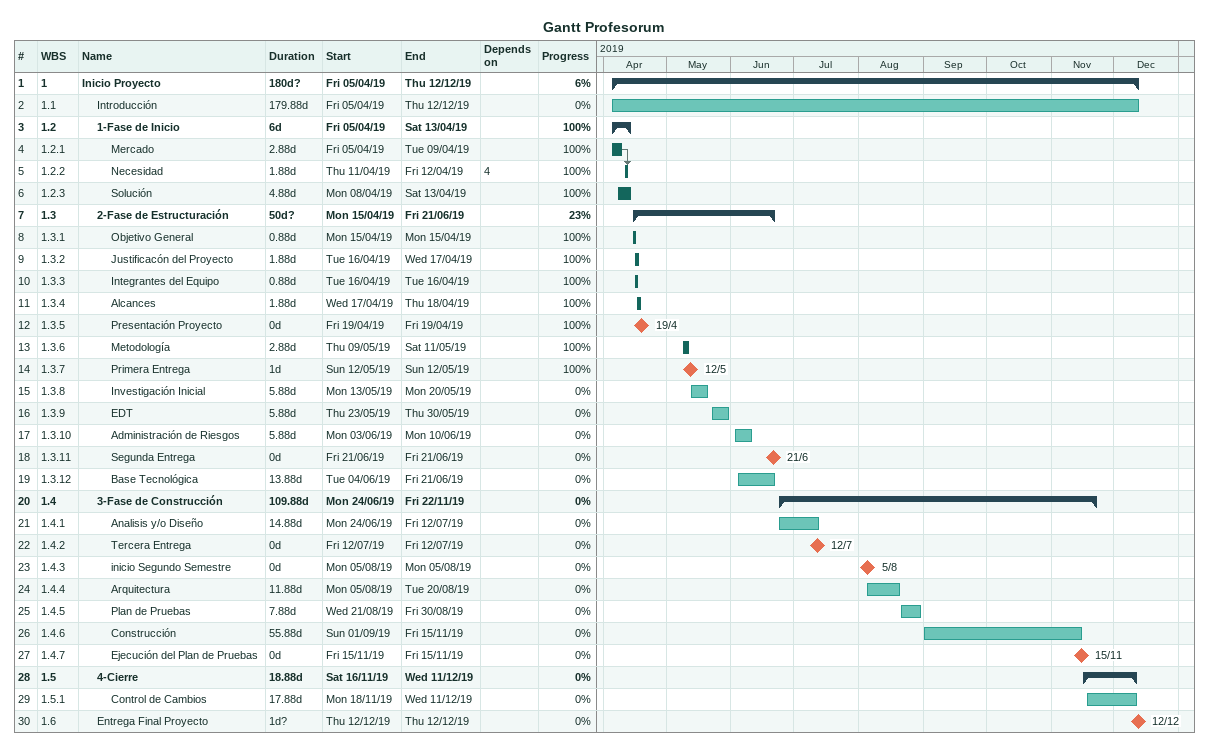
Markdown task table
Gantt Profesorum

| ID | WBS | Task | Duration | Start | Finish | Predecessors | % complete |
|---|---|---|---|---|---|---|---|
| 1 | 1 | **Inicio Proyecto** | 180d? | 2019-04-05 | 2019-12-12 |  | 6 |
| 2 | 1.1 | Introducción | 179.88d | 2019-04-05 | 2019-12-12 |  | 0 |
| 3 | 1.2 | **1-Fase de Inicio** | 6d | 2019-04-05 | 2019-04-13 |  | 100 |
| 4 | 1.2.1 | Mercado | 2.88d | 2019-04-05 | 2019-04-09 |  | 100 |
| 5 | 1.2.2 | Necesidad | 1.88d | 2019-04-11 | 2019-04-12 | 4 | 100 |
| 6 | 1.2.3 | Solución | 4.88d | 2019-04-08 | 2019-04-13 |  | 100 |
| 7 | 1.3 | **2-Fase de Estructuración** | 50d? | 2019-04-15 | 2019-06-21 |  | 23 |
| 8 | 1.3.1 | Objetivo General | 0.88d | 2019-04-15 | 2019-04-15 |  | 100 |
| 9 | 1.3.2 | Justificacón del Proyecto | 1.88d | 2019-04-16 | 2019-04-17 |  | 100 |
| 10 | 1.3.3 | Integrantes del Equipo | 0.88d | 2019-04-16 | 2019-04-16 |  | 100 |
| 11 | 1.3.4 | Alcances | 1.88d | 2019-04-17 | 2019-04-18 |  | 100 |
| 12 | 1.3.5 | Presentación Proyecto | 0d | 2019-04-19 | 2019-04-19 |  | 100 |
| 13 | 1.3.6 | Metodología | 2.88d | 2019-05-09 | 2019-05-11 |  | 100 |
| 14 | 1.3.7 | Primera Entrega | 1d | 2019-05-12 | 2019-05-12 |  | 100 |
| 15 | 1.3.8 | Investigación Inicial | 5.88d | 2019-05-13 | 2019-05-20 |  | 0 |
| 16 | 1.3.9 | EDT | 5.88d | 2019-05-23 | 2019-05-30 |  | 0 |
| 17 | 1.3.10 | Administración de Riesgos | 5.88d | 2019-06-03 | 2019-06-10 |  | 0 |
| 18 | 1.3.11 | Segunda Entrega | 0d | 2019-06-21 | 2019-06-21 |  | 0 |
| 19 | 1.3.12 | Base Tecnológica | 13.88d | 2019-06-04 | 2019-06-21 |  | 0 |
| 20 | 1.4 | **3-Fase de Construcción** | 109.88d | 2019-06-24 | 2019-11-22 |  | 0 |
| 21 | 1.4.1 | Analisis y/o Diseño | 14.88d | 2019-06-24 | 2019-07-12 |  | 0 |
| 22 | 1.4.2 | Tercera Entrega | 0d | 2019-07-12 | 2019-07-12 |  | 0 |
| 23 | 1.4.3 | inicio Segundo Semestre | 0d | 2019-08-05 | 2019-08-05 |  | 0 |
| 24 | 1.4.4 | Arquitectura | 11.88d | 2019-08-05 | 2019-08-20 |  | 0 |
| 25 | 1.4.5 | Plan de Pruebas | 7.88d | 2019-08-21 | 2019-08-30 |  | 0 |
| 26 | 1.4.6 | Construcción | 55.88d | 2019-09-01 | 2019-11-15 |  | 0 |
| 27 | 1.4.7 | Ejecución del Plan de Pruebas | 0d | 2019-11-15 | 2019-11-15 |  | 0 |
| 28 | 1.5 | **4-Cierre** | 18.88d | 2019-11-16 | 2019-12-11 |  | 0 |
| 29 | 1.5.1 | Control de Cambios | 17.88d | 2019-11-18 | 2019-12-11 |  | 0 |
| 30 | 1.6 | Entrega Final Proyecto | 1d? | 2019-12-12 | 2019-12-12 |  | 0 |
